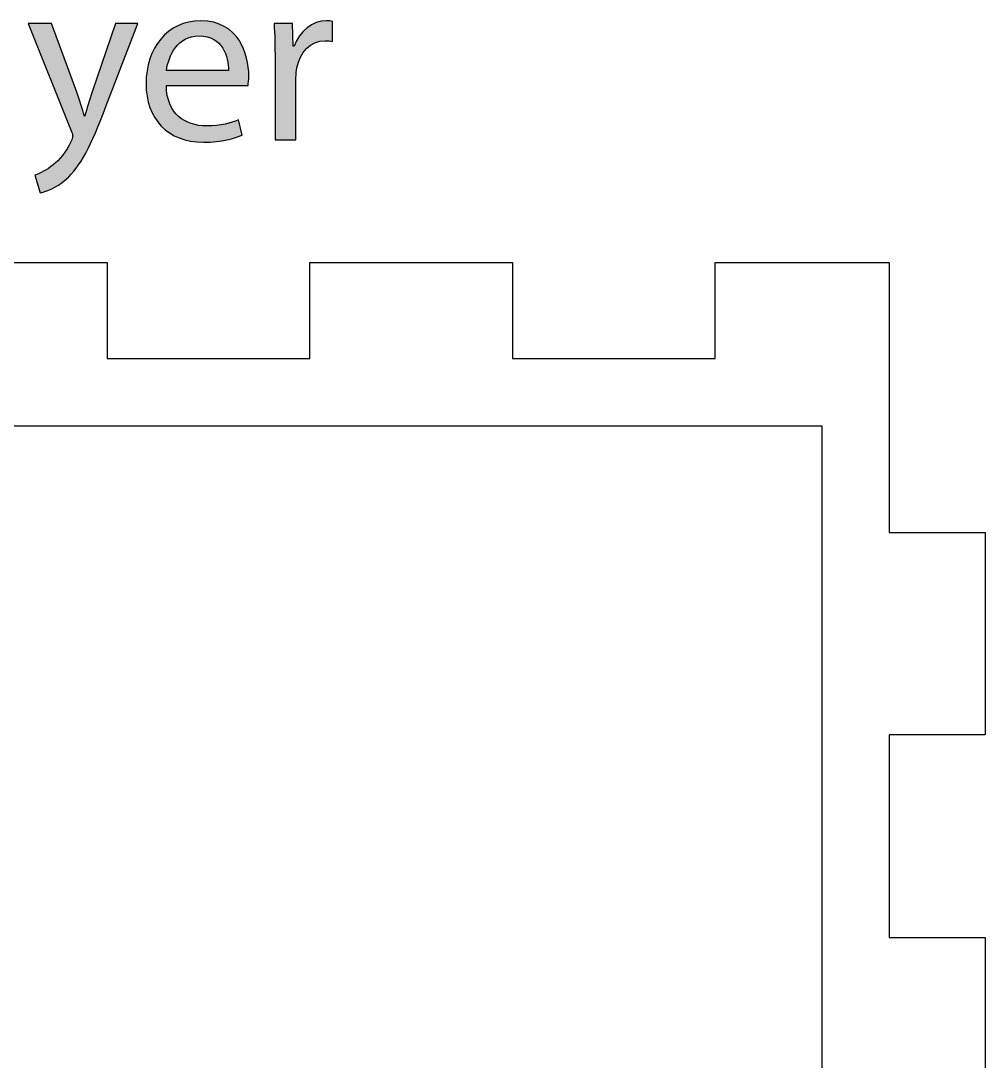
# Model space of a CAD drawing. Extents: x 28 to 546, y -814 to -28.
# Drawn here: x 194.8 to 295.3, y -697.9 to -589.5 of the extents above; entities that cross this region are included whole.
import ezdxf

# ---------------------------------------------------------------- set-up
doc = ezdxf.new("R2010")
doc.units = 0
doc.layers.add('LAYER_1', color=7, linetype='CONTINUOUS')

# ---------------------------------------------------------------- blocks, each defined once
blk = doc.blocks.new('*U51')
at = {"layer": 'LAYER_1', "color": 250, "extrusion": (0, 0, -1)}
for points in [[(-196.28, -591.42), (-195.6, -589.73), (-196.28, -589.73)], [(-196.83, -592.79), (-196.28, -589.73), (-196.83, -589.73)], [(-197.2, -593.73), (-196.83, -589.73), (-197.2, -589.73)], [(-197.33, -594.05), (-197.2, -589.73), (-197.33, -589.73)], [(-197.98, -595.67), (-197.33, -589.73), (-197.98, -589.73)], [(-198.01, -595.73), (-197.98, -589.73), (-198.01, -589.73)], [(-198.21, -596.23), (-198.01, -589.73), (-198.21, -590.28)], [(-198.68, -597.4), (-198.21, -590.28), (-198.68, -591.55)], [(-204.67, -595.82), (-204.67, -589.73), (-207, -589.73)], [(-198.73, -597.54), (-198.68, -591.55), (-198.73, -591.7)], [(-199.17, -598.63), (-198.73, -591.7), (-199.17, -592.88)], [(-199.53, -599.53), (-199.17, -592.88), (-199.53, -593.86)], [(-203.69, -598.38), (-203.69, -592.62), (-204.67, -595.82)], [(-199.64, -599.81), (-199.53, -593.86), (-199.64, -594.15)], [(-200.06, -600.84), (-199.64, -594.15), (-200.06, -595.28)], [(-200.08, -600.89), (-200.06, -595.28), (-200.08, -595.33)], [(-200.08, -600.91), (-200.08, -595.33), (-200.08, -595.34)], [(-200.23, -601.48), (-200.08, -595.34), (-200.23, -595.75)], [(-200.23, -605.25), (-200.23, -595.75), (-200.6, -604.81)], [(-200.6, -604.81), (-200.23, -595.75), (-200.6, -596.72)], [(-202.59, -601.13), (-202.59, -595.89), (-203.69, -598.38)], [(-200.6, -604.81), (-200.6, -596.72), (-200.66, -604.71)], [(-200.66, -604.71), (-200.6, -596.72), (-200.66, -596.9)], [(-200.66, -604.71), (-200.66, -596.9), (-201.44, -603.48)], [(-201.44, -603.48), (-200.66, -596.9), (-201.44, -599.38)], [(-202.26, -601.81), (-202.26, -596.85), (-202.59, -601.13)], [(-201.44, -603.48), (-201.44, -599.38), (-201.49, -603.4)], [(-201.49, -603.4), (-201.44, -599.38), (-201.49, -599.38)], [(-201.49, -603.4), (-201.49, -599.38), (-201.58, -603.24)], [(-201.58, -603.24), (-201.58, -599.06), (-202.26, -601.81)], [(-200.06, -605.45), (-200.06, -602.01), (-200.08, -605.44)], [(-200.08, -605.43), (-200.08, -601.93), (-200.23, -605.25)], [(-200.08, -605.44), (-200.08, -601.95), (-200.08, -605.43)], [(-199.17, -606.24), (-199.17, -603.48), (-199.53, -605.97)], [(-199.53, -605.97), (-199.53, -602.96), (-199.64, -605.86)], [(-199.64, -605.86), (-199.64, -602.8), (-200.06, -605.45)], [(-197.98, -607), (-197.98, -604.61), (-198.01, -606.99)], [(-198.01, -606.99), (-198.01, -604.6), (-198.21, -606.87)], [(-198.21, -606.87), (-198.21, -604.46), (-198.68, -606.61)], [(-198.68, -606.61), (-198.68, -604.04), (-198.73, -606.58)], [(-198.73, -606.58), (-198.73, -603.97), (-199.17, -606.24)], [(-196.83, -607.39), (-196.83, -605.3), (-197.2, -607.29)], [(-197.2, -607.29), (-197.2, -605.14), (-197.33, -607.26)], [(-197.33, -607.26), (-197.33, -605.06), (-197.98, -607)]]:
    blk.add_solid(points, dxfattribs=at)
at = {"layer": 'LAYER_1', "color": 250}
for points in [[(196.28, -591.42), (196.28, -589.73), (196.83, -592.79)], [(196.83, -592.79), (196.83, -589.73), (197.2, -593.73)], [(197.2, -593.73), (197.2, -589.73), (197.33, -594.05)], [(197.33, -594.05), (197.33, -589.73), (197.98, -595.67)], [(197.98, -595.67), (197.98, -589.73), (198.01, -595.73)], [(198.01, -595.73), (198.01, -589.73), (198.21, -596.23)], [(198.21, -596.23), (198.21, -590.28), (198.68, -597.4)], [(204.67, -595.82), (203.69, -592.62), (204.67, -589.73)], [(198.68, -597.4), (198.68, -591.55), (198.73, -597.54)], [(198.73, -597.54), (198.73, -591.7), (199.17, -598.63)], [(199.17, -598.63), (199.17, -592.88), (199.53, -599.53)], [(203.69, -598.38), (202.59, -595.89), (203.69, -592.62)], [(199.53, -599.53), (199.53, -593.86), (199.64, -599.81)], [(199.64, -599.81), (199.64, -594.15), (200.06, -600.84)], [(200.06, -600.84), (200.06, -595.28), (200.08, -600.89)], [(200.08, -600.89), (200.08, -595.33), (200.08, -600.91)], [(200.08, -600.91), (200.08, -595.34), (200.23, -601.48)], [(202.59, -601.13), (202.26, -596.85), (202.59, -595.89)], [(202.26, -601.81), (201.58, -599.06), (202.26, -596.85)], [(201.58, -603.24), (201.49, -599.38), (201.58, -599.06)], [(200.23, -605.25), (200.08, -601.93), (200.23, -601.48)], [(200.06, -605.45), (199.64, -602.8), (200.06, -602.01)], [(200.08, -605.44), (200.06, -602.01), (200.08, -601.95)], [(200.08, -605.43), (200.08, -601.95), (200.08, -601.93)], [(199.17, -606.24), (198.73, -603.97), (199.17, -603.48)], [(199.53, -605.97), (199.17, -603.48), (199.53, -602.96)], [(199.64, -605.86), (199.53, -602.96), (199.64, -602.8)], [(197.98, -607), (197.33, -605.06), (197.98, -604.61)], [(198.01, -606.99), (197.98, -604.61), (198.01, -604.6)], [(198.21, -606.87), (198.01, -604.6), (198.21, -604.46)], [(198.68, -606.61), (198.21, -604.46), (198.68, -604.04)], [(198.73, -606.58), (198.68, -604.04), (198.73, -603.97)], [(196.83, -607.39), (196.28, -605.54), (196.83, -605.3)], [(197.2, -607.29), (196.83, -605.3), (197.2, -605.14)], [(197.33, -607.26), (197.2, -605.14), (197.33, -605.06)]]:
    blk.add_solid(points, dxfattribs=at)
blk = doc.blocks.new('*U52')
at = {"layer": 'LAYER_1', "color": 250}
for points in [[(211.86, -591.43), (211.72, -589.75), (211.86, -589.71)], [(211.9, -591.41), (211.86, -589.71), (211.9, -589.7)], [(211.94, -591.38), (211.9, -589.7), (211.94, -589.69)], [(212.26, -591.24), (211.94, -589.69), (212.26, -589.6)], [(212.3, -591.22), (212.26, -589.6), (212.3, -589.59)], [(212.51, -591.16), (212.3, -589.59), (212.51, -589.56)], [(212.56, -591.14), (212.51, -589.56), (212.56, -589.55)], [(212.61, -591.13), (212.56, -589.55), (212.61, -589.54)], [(212.91, -591.07), (212.61, -589.54), (212.91, -589.49)], [(212.98, -591.06), (212.91, -589.49), (212.98, -589.49)], [(213.15, -591.05), (212.98, -589.49), (213.15, -589.48)], [(213.33, -591.04), (213.15, -589.48), (213.33, -589.47)], [(213.38, -591.04), (213.33, -589.47), (213.38, -589.47)], [(213.56, -591.05), (213.38, -589.47), (213.56, -589.46)], [(213.38, -591.04), (213.38, -589.47), (213.56, -591.05)], [(213.56, -591.05), (213.56, -589.46), (213.83, -591.06)], [(213.83, -591.06), (213.83, -589.47), (213.84, -591.06)], [(213.84, -591.06), (213.84, -589.47), (214.14, -591.12)], [(214.14, -591.12), (214.14, -589.49), (214.23, -591.13)], [(214.23, -591.13), (214.23, -589.5), (214.27, -591.15)], [(214.27, -591.15), (214.27, -589.5), (214.59, -591.25)], [(214.59, -591.25), (214.59, -589.56), (214.91, -591.4)], [(214.91, -591.4), (214.91, -589.61), (214.91, -591.4)], [(214.91, -591.4), (214.91, -589.61), (215.17, -591.57)], [(215.17, -591.57), (215.17, -589.69), (215.2, -591.59)], [(215.2, -591.59), (215.2, -589.7), (215.21, -591.6)], [(215.21, -591.6), (215.21, -589.71), (215.45, -591.8)], [(209.98, -600.89), (209.86, -590.87), (209.98, -590.76)], [(210, -596.2), (209.98, -590.76), (210, -590.74)], [(210.08, -594.18), (210, -590.74), (210.08, -590.68)], [(210.11, -594.03), (210.08, -590.68), (210.11, -590.65)], [(210.21, -593.69), (210.11, -590.65), (210.21, -590.56)], [(210.29, -593.41), (210.21, -590.56), (210.29, -590.51)], [(210.31, -593.38), (210.29, -590.51), (210.31, -590.49)], [(210.34, -593.31), (210.31, -590.49), (210.34, -590.47)], [(210.56, -592.81), (210.34, -590.47), (210.56, -590.32)], [(210.68, -592.62), (210.56, -590.32), (210.68, -590.24)], [(210.73, -592.53), (210.68, -590.24), (210.73, -590.21)], [(210.8, -592.43), (210.73, -590.21), (210.8, -590.17)], [(210.73, -592.52), (210.73, -590.21), (210.73, -590.21)], [(210.92, -592.26), (210.8, -590.17), (210.92, -590.11)], [(211.14, -592), (210.92, -590.11), (211.14, -589.99)], [(211.18, -591.96), (211.14, -589.99), (211.18, -589.97)], [(211.25, -591.9), (211.18, -589.97), (211.25, -589.94)], [(211.33, -591.82), (211.25, -589.94), (211.33, -589.91)], [(211.38, -591.77), (211.33, -589.91), (211.38, -589.89)], [(211.65, -591.56), (211.38, -589.89), (211.65, -589.78)], [(211.72, -591.51), (211.65, -589.78), (211.72, -589.75)], [(215.45, -591.8), (215.45, -589.78), (215.49, -591.85)], [(215.49, -591.85), (215.49, -589.8), (215.67, -592.04)], [(215.67, -592.04), (215.67, -589.88), (215.85, -592.3)], [(215.85, -592.3), (215.85, -589.96), (216.01, -592.58)], [(216.01, -592.58), (216.01, -590.04), (216.01, -592.59)], [(216.01, -592.59), (216.01, -590.04), (216.1, -592.77)], [(216.1, -592.77), (216.1, -590.09), (216.14, -592.87)], [(216.14, -592.87), (216.14, -590.12), (216.28, -593.34)], [(216.28, -593.34), (216.28, -590.21), (216.32, -593.47)], [(216.32, -593.47), (216.32, -590.24), (216.42, -594.06)], [(216.42, -594.06), (216.42, -590.3), (216.44, -594.62)], [(209.05, -599.93), (208.78, -592.26), (209.05, -591.82)], [(209.09, -600), (209.05, -591.82), (209.09, -591.76)], [(209.05, -599.93), (209.05, -591.82), (209.09, -600)], [(209.39, -600.35), (209.09, -591.76), (209.39, -591.36)], [(209.09, -600), (209.09, -591.76), (209.39, -600.35)], [(209.46, -600.42), (209.39, -591.36), (209.46, -591.29)], [(209.39, -600.35), (209.39, -591.36), (209.46, -600.42)], [(209.78, -600.73), (209.46, -591.29), (209.78, -590.94)], [(209.46, -600.42), (209.46, -591.29), (209.78, -600.73)], [(209.86, -600.8), (209.78, -590.94), (209.86, -590.87)], [(209.78, -600.73), (209.78, -590.94), (209.86, -600.8)], [(209.86, -600.8), (209.86, -590.87), (209.98, -600.89)], [(208.48, -598.98), (208.28, -593.39), (208.48, -592.86)], [(208.5, -599.03), (208.48, -592.86), (208.5, -592.81)], [(208.48, -598.98), (208.48, -592.86), (208.5, -599.03)], [(208.74, -599.47), (208.5, -592.81), (208.74, -592.32)], [(208.5, -599.03), (208.5, -592.81), (208.74, -599.47)], [(208.78, -599.54), (208.74, -592.32), (208.78, -592.26)], [(208.74, -599.47), (208.74, -592.32), (208.78, -599.54)], [(208.78, -599.54), (208.78, -592.26), (209.05, -599.93)], [(208.1, -597.88), (207.98, -594.65), (208.1, -594.04)], [(208.27, -598.45), (208.1, -594.01), (208.27, -593.43)], [(208.1, -597.92), (208.1, -594.04), (208.1, -594.01)], [(208.1, -597.92), (208.1, -594.01), (208.27, -598.45)], [(208.1, -597.88), (208.1, -594.04), (208.1, -597.92)], [(208.28, -598.49), (208.27, -593.43), (208.28, -593.39)], [(208.27, -598.45), (208.27, -593.43), (208.28, -598.49)], [(208.28, -598.49), (208.28, -593.39), (208.48, -598.98)], [(207.97, -597.28), (207.9, -595.31), (207.97, -594.67)], [(207.98, -597.31), (207.97, -594.67), (207.98, -594.65)], [(207.97, -597.28), (207.97, -594.67), (207.98, -597.31)], [(207.98, -597.31), (207.98, -594.65), (208.1, -597.88)], [(207.9, -596.64), (207.87, -596), (207.9, -595.32)], [(207.9, -596.67), (207.9, -595.32), (207.9, -595.31)], [(207.9, -596.67), (207.9, -595.31), (207.97, -597.28)], [(207.9, -596.64), (207.9, -595.32), (207.9, -596.67)], [(209.98, -600.89), (209.98, -596.2), (210, -600.91)], [(210, -600.91), (210, -596.45), (210.08, -600.97)], [(210.08, -600.97), (210.08, -597.23), (210.11, -600.99)], [(210.11, -600.99), (210.11, -597.32), (210.21, -601.06)], [(210.21, -601.06), (210.21, -597.67), (210.29, -601.13)], [(210.29, -601.13), (210.29, -597.95), (210.31, -601.14)], [(210.31, -601.14), (210.31, -598.01), (210.34, -601.16)], [(210.34, -601.16), (210.34, -598.11), (210.56, -601.29)], [(210.56, -601.29), (210.56, -598.52), (210.68, -601.35)], [(210.68, -601.35), (210.68, -598.73), (210.73, -601.39)], [(210.73, -601.39), (210.73, -598.83), (210.73, -601.39)], [(210.73, -601.39), (210.73, -598.84), (210.8, -601.43)], [(210.8, -601.43), (210.8, -598.91), (210.92, -601.48)], [(210.92, -601.48), (210.92, -599.05), (211.14, -601.58)], [(211.14, -601.58), (211.14, -599.3), (211.18, -601.6)], [(211.18, -601.6), (211.18, -599.34), (211.25, -601.63)], [(211.25, -601.63), (211.25, -599.42), (211.33, -601.67)], [(211.33, -601.67), (211.33, -599.48), (211.38, -601.68)], [(211.38, -601.68), (211.38, -599.51), (211.65, -601.77)], [(211.65, -601.77), (211.65, -599.7), (211.72, -601.8)], [(211.72, -601.8), (211.72, -599.76), (211.86, -601.85)], [(211.86, -601.85), (211.86, -599.86), (211.9, -601.86)], [(211.9, -601.86), (211.9, -599.87), (211.94, -601.87)], [(211.94, -601.87), (211.94, -599.89), (212.26, -601.94)], [(212.26, -601.94), (212.26, -600.03), (212.3, -601.95)], [(212.3, -601.95), (212.3, -600.05), (212.51, -602)], [(212.51, -602), (212.51, -600.14), (212.56, -602)], [(212.56, -602), (212.56, -600.17), (212.61, -602.01)], [(212.61, -602.01), (212.61, -600.18), (212.91, -602.05)], [(212.91, -602.05), (212.91, -600.25), (212.98, -602.06)], [(212.98, -602.06), (212.98, -600.27), (213.15, -602.08)], [(213.15, -602.08), (213.15, -600.31), (213.33, -602.09)], [(213.33, -602.09), (213.33, -600.35), (213.38, -602.09)], [(213.38, -602.09), (213.38, -600.35), (213.56, -602.1)], [(213.56, -602.1), (213.56, -600.36), (213.83, -602.11)], [(213.83, -602.11), (213.83, -600.38), (213.84, -602.11)], [(214.23, -602.09), (214.14, -600.41), (214.23, -600.4)], [(214.27, -602.09), (214.23, -600.4), (214.27, -600.4)], [(214.59, -602.07), (214.27, -600.4), (214.59, -600.38)], [(214.91, -602.05), (214.59, -600.38), (214.91, -600.37)], [(215.17, -602.04), (214.91, -600.37), (215.17, -600.36)], [(214.91, -602.05), (214.91, -600.37), (214.91, -600.37)], [(215.2, -602.04), (215.17, -600.36), (215.2, -600.36)], [(215.21, -602.03), (215.2, -600.36), (215.21, -600.36)], [(215.45, -602), (215.21, -600.36), (215.45, -600.32)], [(215.49, -601.99), (215.45, -600.32), (215.49, -600.31)], [(215.67, -601.96), (215.49, -600.31), (215.67, -600.29)], [(215.85, -601.93), (215.67, -600.29), (215.85, -600.26)], [(216.01, -601.91), (215.85, -600.26), (216.01, -600.24)], [(216.1, -601.89), (216.01, -600.24), (216.1, -600.22)], [(216.01, -601.91), (216.01, -600.24), (216.01, -600.24)], [(216.14, -601.89), (216.1, -600.22), (216.14, -600.21)], [(216.28, -601.86), (216.14, -600.21), (216.28, -600.17)], [(216.32, -601.85), (216.28, -600.17), (216.32, -600.16)], [(216.42, -601.83), (216.32, -600.16), (216.42, -600.14)], [(216.44, -601.82), (216.42, -600.14), (216.44, -600.13)], [(216.48, -601.81), (216.44, -600.13), (216.48, -600.12)], [(216.84, -601.71), (216.48, -600.12), (216.84, -600.02)], [(216.88, -601.7), (216.84, -600.02), (216.88, -600.01)], [(217.18, -601.62), (216.88, -600.01), (217.18, -599.9)], [(217.24, -601.6), (217.18, -599.9), (217.24, -599.87)], [(217.49, -601.5), (217.24, -599.87), (217.49, -599.78)]]:
    blk.add_solid(points, dxfattribs=at)
at = {"layer": 'LAYER_1', "color": 250, "extrusion": (0, 0, -1)}
for points in [[(-211.86, -591.43), (-211.86, -589.71), (-211.9, -591.41)], [(-211.9, -591.41), (-211.9, -589.7), (-211.94, -591.38)], [(-211.94, -591.38), (-211.94, -589.69), (-212.26, -591.24)], [(-212.26, -591.24), (-212.26, -589.6), (-212.3, -591.22)], [(-212.3, -591.22), (-212.3, -589.59), (-212.51, -591.16)], [(-212.51, -591.16), (-212.51, -589.56), (-212.56, -591.14)], [(-212.56, -591.14), (-212.56, -589.55), (-212.61, -591.13)], [(-212.61, -591.13), (-212.61, -589.54), (-212.91, -591.07)], [(-212.91, -591.07), (-212.91, -589.49), (-212.98, -591.06)], [(-212.98, -591.06), (-212.98, -589.49), (-213.15, -591.05)], [(-213.15, -591.05), (-213.15, -589.48), (-213.33, -591.04)], [(-213.33, -591.04), (-213.33, -589.47), (-213.38, -591.04)], [(-213.83, -591.06), (-213.56, -589.46), (-213.83, -589.47)], [(-213.84, -591.06), (-213.83, -589.47), (-213.84, -589.47)], [(-214.14, -591.12), (-213.84, -589.47), (-214.14, -589.49)], [(-214.23, -591.13), (-214.14, -589.49), (-214.23, -589.5)], [(-214.27, -591.15), (-214.23, -589.5), (-214.27, -589.5)], [(-214.59, -591.25), (-214.27, -589.5), (-214.59, -589.56)], [(-214.91, -591.4), (-214.59, -589.56), (-214.91, -589.61)], [(-214.91, -591.4), (-214.91, -589.61), (-214.91, -589.61)], [(-215.17, -591.57), (-214.91, -589.61), (-215.17, -589.69)], [(-215.2, -591.59), (-215.17, -589.69), (-215.2, -589.7)], [(-215.21, -591.6), (-215.2, -589.7), (-215.21, -589.71)], [(-215.45, -591.8), (-215.21, -589.71), (-215.45, -589.78)], [(-209.98, -596.2), (-209.98, -590.76), (-210, -596.2)], [(-210, -594.62), (-210, -590.74), (-210.08, -594.18)], [(-210.08, -594.18), (-210.08, -590.68), (-210.11, -594.03)], [(-210.11, -594.03), (-210.11, -590.65), (-210.21, -593.69)], [(-210.21, -593.69), (-210.21, -590.56), (-210.29, -593.41)], [(-210.29, -593.41), (-210.29, -590.51), (-210.31, -593.38)], [(-210.31, -593.38), (-210.31, -590.49), (-210.34, -593.31)], [(-210.34, -593.31), (-210.34, -590.47), (-210.56, -592.81)], [(-210.56, -592.81), (-210.56, -590.32), (-210.68, -592.62)], [(-210.68, -592.62), (-210.68, -590.24), (-210.73, -592.53)], [(-210.73, -592.53), (-210.73, -590.21), (-210.73, -592.52)], [(-210.73, -592.52), (-210.73, -590.21), (-210.8, -592.43)], [(-210.8, -592.43), (-210.8, -590.17), (-210.92, -592.26)], [(-210.92, -592.26), (-210.92, -590.11), (-211.14, -592)], [(-211.14, -592), (-211.14, -589.99), (-211.18, -591.96)], [(-211.18, -591.96), (-211.18, -589.97), (-211.25, -591.9)], [(-211.25, -591.9), (-211.25, -589.94), (-211.33, -591.82)], [(-211.33, -591.82), (-211.33, -589.91), (-211.38, -591.77)], [(-211.38, -591.77), (-211.38, -589.89), (-211.65, -591.56)], [(-211.65, -591.56), (-211.65, -589.78), (-211.72, -591.51)], [(-211.72, -591.51), (-211.72, -589.75), (-211.86, -591.43)], [(-215.49, -591.85), (-215.45, -589.78), (-215.49, -589.8)], [(-215.67, -592.04), (-215.49, -589.8), (-215.67, -589.88)], [(-215.85, -592.3), (-215.67, -589.88), (-215.85, -589.96)], [(-216.01, -592.58), (-215.85, -589.96), (-216.01, -590.04)], [(-216.01, -592.59), (-216.01, -590.04), (-216.01, -590.04)], [(-216.1, -592.77), (-216.01, -590.04), (-216.1, -590.09)], [(-216.14, -592.87), (-216.1, -590.09), (-216.14, -590.12)], [(-216.28, -593.34), (-216.14, -590.12), (-216.28, -590.21)], [(-216.32, -593.47), (-216.28, -590.21), (-216.32, -590.24)], [(-216.42, -594.06), (-216.32, -590.24), (-216.42, -590.3)], [(-216.44, -594.62), (-216.42, -590.3), (-216.44, -590.31)], [(-216.44, -596.2), (-216.44, -590.31), (-216.48, -596.2)], [(-216.48, -596.2), (-216.44, -590.31), (-216.48, -590.33)], [(-216.48, -596.2), (-216.48, -590.33), (-216.84, -596.2)], [(-216.84, -596.2), (-216.48, -590.33), (-216.84, -590.64)], [(-216.84, -596.2), (-216.84, -590.64), (-216.88, -596.2)], [(-216.88, -596.2), (-216.84, -590.64), (-216.88, -590.68)], [(-216.88, -596.2), (-216.88, -590.68), (-217.18, -596.2)], [(-217.18, -596.2), (-216.88, -590.68), (-217.18, -591)], [(-217.18, -596.2), (-217.18, -591), (-217.24, -596.2)], [(-217.24, -596.2), (-217.18, -591), (-217.24, -591.06)], [(-217.24, -596.2), (-217.24, -591.06), (-217.49, -596.2)], [(-217.49, -596.2), (-217.24, -591.06), (-217.49, -591.4)], [(-217.49, -596.2), (-217.49, -591.4), (-217.55, -596.2)], [(-217.55, -596.2), (-217.49, -591.4), (-217.55, -591.48)], [(-217.55, -596.2), (-217.55, -591.48), (-217.87, -596.2)], [(-217.87, -596.2), (-217.55, -591.48), (-217.87, -592.08)], [(-217.87, -596.2), (-217.87, -592.08), (-218.03, -596.2)], [(-218.03, -596.2), (-217.87, -592.08), (-218.03, -592.38)], [(-218.03, -596.2), (-218.03, -592.38), (-218.34, -596.2)], [(-218.34, -596.2), (-218.03, -592.38), (-218.34, -593.34)], [(-218.34, -596.2), (-218.34, -593.34), (-218.49, -596.2)], [(-218.49, -596.2), (-218.34, -593.34), (-218.49, -594.16)], [(-210, -596.2), (-210, -594.62), (-210.08, -596.2)], [(-210.08, -596.2), (-210, -594.62), (-210.08, -594.62)], [(-210.08, -596.2), (-210.08, -594.62), (-210.11, -596.2)], [(-210.11, -596.2), (-210.08, -594.62), (-210.11, -594.62)], [(-210.11, -596.2), (-210.11, -594.62), (-210.21, -596.2)], [(-210.21, -596.2), (-210.11, -594.62), (-210.21, -594.62)], [(-210.21, -596.2), (-210.21, -594.62), (-210.29, -596.2)], [(-210.29, -596.2), (-210.21, -594.62), (-210.29, -594.62)], [(-210.29, -596.2), (-210.29, -594.62), (-210.31, -596.2)], [(-210.31, -596.2), (-210.29, -594.62), (-210.31, -594.62)], [(-210.31, -596.2), (-210.31, -594.62), (-210.34, -596.2)], [(-210.34, -596.2), (-210.31, -594.62), (-210.34, -594.62)], [(-210.34, -596.2), (-210.34, -594.62), (-210.56, -596.2)], [(-210.56, -596.2), (-210.34, -594.62), (-210.56, -594.62)], [(-210.56, -596.2), (-210.56, -594.62), (-210.68, -596.2)], [(-210.68, -596.2), (-210.56, -594.62), (-210.68, -594.62)], [(-210.68, -596.2), (-210.68, -594.62), (-210.73, -596.2)], [(-210.73, -596.2), (-210.68, -594.62), (-210.73, -594.62)], [(-210.73, -596.2), (-210.73, -594.62), (-210.73, -596.2)], [(-210.73, -596.2), (-210.73, -594.62), (-210.73, -594.62)], [(-210.73, -596.2), (-210.73, -594.62), (-210.8, -596.2)], [(-210.8, -596.2), (-210.73, -594.62), (-210.8, -594.62)], [(-210.8, -596.2), (-210.8, -594.62), (-210.92, -596.2)], [(-210.92, -596.2), (-210.8, -594.62), (-210.92, -594.62)], [(-210.92, -596.2), (-210.92, -594.62), (-211.14, -596.2)], [(-211.14, -596.2), (-210.92, -594.62), (-211.14, -594.62)], [(-211.14, -596.2), (-211.14, -594.62), (-211.18, -596.2)], [(-211.18, -596.2), (-211.14, -594.62), (-211.18, -594.62)], [(-211.18, -596.2), (-211.18, -594.62), (-211.25, -596.2)], [(-211.25, -596.2), (-211.18, -594.62), (-211.25, -594.62)], [(-211.25, -596.2), (-211.25, -594.62), (-211.33, -596.2)], [(-211.33, -596.2), (-211.25, -594.62), (-211.33, -594.62)], [(-211.33, -596.2), (-211.33, -594.62), (-211.38, -596.2)], [(-211.38, -596.2), (-211.33, -594.62), (-211.38, -594.62)], [(-211.38, -596.2), (-211.38, -594.62), (-211.65, -596.2)], [(-211.65, -596.2), (-211.38, -594.62), (-211.65, -594.62)], [(-211.65, -596.2), (-211.65, -594.62), (-211.72, -596.2)], [(-211.72, -596.2), (-211.65, -594.62), (-211.72, -594.62)], [(-211.72, -596.2), (-211.72, -594.62), (-211.86, -596.2)], [(-211.86, -596.2), (-211.72, -594.62), (-211.86, -594.62)], [(-211.86, -596.2), (-211.86, -594.62), (-211.9, -596.2)], [(-211.9, -596.2), (-211.86, -594.62), (-211.9, -594.62)], [(-211.9, -596.2), (-211.9, -594.62), (-211.94, -596.2)], [(-211.94, -596.2), (-211.9, -594.62), (-211.94, -594.62)], [(-211.94, -596.2), (-211.94, -594.62), (-212.26, -596.2)], [(-212.26, -596.2), (-211.94, -594.62), (-212.26, -594.62)], [(-212.26, -596.2), (-212.26, -594.62), (-212.3, -596.2)], [(-212.3, -596.2), (-212.26, -594.62), (-212.3, -594.62)], [(-212.3, -596.2), (-212.3, -594.62), (-212.51, -596.2)], [(-212.51, -596.2), (-212.3, -594.62), (-212.51, -594.62)], [(-212.51, -596.2), (-212.51, -594.62), (-212.56, -596.2)], [(-212.56, -596.2), (-212.51, -594.62), (-212.56, -594.62)], [(-212.56, -596.2), (-212.56, -594.62), (-212.61, -596.2)], [(-212.61, -596.2), (-212.56, -594.62), (-212.61, -594.62)], [(-212.61, -596.2), (-212.61, -594.62), (-212.91, -596.2)], [(-212.91, -596.2), (-212.61, -594.62), (-212.91, -594.62)], [(-212.91, -596.2), (-212.91, -594.62), (-212.98, -596.2)], [(-212.98, -596.2), (-212.91, -594.62), (-212.98, -594.62)], [(-212.98, -596.2), (-212.98, -594.62), (-213.15, -596.2)], [(-213.15, -596.2), (-212.98, -594.62), (-213.15, -594.62)], [(-213.15, -596.2), (-213.15, -594.62), (-213.33, -596.2)], [(-213.33, -596.2), (-213.15, -594.62), (-213.33, -594.62)], [(-213.33, -596.2), (-213.33, -594.62), (-213.38, -596.2)], [(-213.38, -596.2), (-213.33, -594.62), (-213.38, -594.62)], [(-213.38, -596.2), (-213.38, -594.62), (-213.56, -596.2)], [(-213.56, -596.2), (-213.38, -594.62), (-213.56, -594.62)], [(-213.56, -596.2), (-213.56, -594.62), (-213.83, -596.2)], [(-213.83, -596.2), (-213.56, -594.62), (-213.83, -594.62)], [(-213.83, -596.2), (-213.83, -594.62), (-213.84, -596.2)], [(-213.84, -596.2), (-213.83, -594.62), (-213.84, -594.62)], [(-213.84, -596.2), (-213.84, -594.62), (-214.14, -596.2)], [(-214.14, -596.2), (-213.84, -594.62), (-214.14, -594.62)], [(-214.14, -596.2), (-214.14, -594.62), (-214.23, -596.2)], [(-214.23, -596.2), (-214.14, -594.62), (-214.23, -594.62)], [(-214.23, -596.2), (-214.23, -594.62), (-214.27, -596.2)], [(-214.27, -596.2), (-214.23, -594.62), (-214.27, -594.62)], [(-214.27, -596.2), (-214.27, -594.62), (-214.59, -596.2)], [(-214.59, -596.2), (-214.27, -594.62), (-214.59, -594.62)], [(-214.59, -596.2), (-214.59, -594.62), (-214.91, -596.2)], [(-214.91, -596.2), (-214.59, -594.62), (-214.91, -594.62)], [(-214.91, -596.2), (-214.91, -594.62), (-214.91, -596.2)], [(-214.91, -596.2), (-214.91, -594.62), (-214.91, -594.62)], [(-214.91, -596.2), (-214.91, -594.62), (-215.17, -596.2)], [(-215.17, -596.2), (-214.91, -594.62), (-215.17, -594.62)], [(-215.17, -596.2), (-215.17, -594.62), (-215.2, -596.2)], [(-215.2, -596.2), (-215.17, -594.62), (-215.2, -594.62)], [(-215.2, -596.2), (-215.2, -594.62), (-215.21, -596.2)], [(-215.21, -596.2), (-215.2, -594.62), (-215.21, -594.62)], [(-215.21, -596.2), (-215.21, -594.62), (-215.45, -596.2)], [(-215.45, -596.2), (-215.21, -594.62), (-215.45, -594.62)], [(-215.45, -596.2), (-215.45, -594.62), (-215.49, -596.2)], [(-215.49, -596.2), (-215.45, -594.62), (-215.49, -594.62)], [(-215.49, -596.2), (-215.49, -594.62), (-215.67, -596.2)], [(-215.67, -596.2), (-215.49, -594.62), (-215.67, -594.62)], [(-215.67, -596.2), (-215.67, -594.62), (-215.85, -596.2)], [(-215.85, -596.2), (-215.67, -594.62), (-215.85, -594.62)], [(-215.85, -596.2), (-215.85, -594.62), (-216.01, -596.2)], [(-216.01, -596.2), (-215.85, -594.62), (-216.01, -594.62)], [(-216.01, -596.2), (-216.01, -594.62), (-216.01, -596.2)], [(-216.01, -596.2), (-216.01, -594.62), (-216.01, -594.62)], [(-216.01, -596.2), (-216.01, -594.62), (-216.1, -596.2)], [(-216.1, -596.2), (-216.01, -594.62), (-216.1, -594.62)], [(-216.1, -596.2), (-216.1, -594.62), (-216.14, -596.2)], [(-216.14, -596.2), (-216.1, -594.62), (-216.14, -594.62)], [(-216.14, -596.2), (-216.14, -594.62), (-216.28, -596.2)], [(-216.28, -596.2), (-216.14, -594.62), (-216.28, -594.62)], [(-216.28, -596.2), (-216.28, -594.62), (-216.32, -596.2)], [(-216.32, -596.2), (-216.28, -594.62), (-216.32, -594.62)], [(-216.32, -596.2), (-216.32, -594.62), (-216.42, -596.2)], [(-216.42, -596.2), (-216.32, -594.62), (-216.42, -594.62)], [(-216.42, -596.2), (-216.42, -594.62), (-216.44, -596.2)], [(-216.44, -596.2), (-216.42, -594.62), (-216.44, -594.62)], [(-218.49, -596.2), (-218.49, -594.16), (-218.52, -595.89)], [(-218.52, -595.89), (-218.49, -594.16), (-218.52, -594.28)], [(-218.52, -595.89), (-218.52, -594.28), (-218.57, -595.17)], [(-210, -600.91), (-209.98, -596.2), (-210, -596.45)], [(-210.08, -600.97), (-210, -596.45), (-210.08, -597.23)], [(-210.11, -600.99), (-210.08, -597.23), (-210.11, -597.32)], [(-210.21, -601.06), (-210.11, -597.32), (-210.21, -597.67)], [(-210.29, -601.13), (-210.21, -597.67), (-210.29, -597.95)], [(-210.31, -601.14), (-210.29, -597.95), (-210.31, -598.01)], [(-210.34, -601.16), (-210.31, -598.01), (-210.34, -598.11)], [(-210.56, -601.29), (-210.34, -598.11), (-210.56, -598.52)], [(-210.68, -601.35), (-210.56, -598.52), (-210.68, -598.73)], [(-210.73, -601.39), (-210.68, -598.73), (-210.73, -598.83)], [(-210.73, -601.39), (-210.73, -598.83), (-210.73, -598.84)], [(-210.8, -601.43), (-210.73, -598.84), (-210.8, -598.91)], [(-210.92, -601.48), (-210.8, -598.91), (-210.92, -599.05)], [(-211.14, -601.58), (-210.92, -599.05), (-211.14, -599.3)], [(-211.18, -601.6), (-211.14, -599.3), (-211.18, -599.34)], [(-211.25, -601.63), (-211.18, -599.34), (-211.25, -599.42)], [(-211.33, -601.67), (-211.25, -599.42), (-211.33, -599.48)], [(-211.38, -601.68), (-211.33, -599.48), (-211.38, -599.51)], [(-211.65, -601.77), (-211.38, -599.51), (-211.65, -599.7)], [(-211.72, -601.8), (-211.65, -599.7), (-211.72, -599.76)], [(-211.86, -601.85), (-211.72, -599.76), (-211.86, -599.86)], [(-211.9, -601.86), (-211.86, -599.86), (-211.9, -599.87)], [(-211.94, -601.87), (-211.9, -599.87), (-211.94, -599.89)], [(-212.26, -601.94), (-211.94, -599.89), (-212.26, -600.03)], [(-212.3, -601.95), (-212.26, -600.03), (-212.3, -600.05)], [(-212.51, -602), (-212.3, -600.05), (-212.51, -600.14)], [(-212.56, -602), (-212.51, -600.14), (-212.56, -600.17)], [(-212.61, -602.01), (-212.56, -600.17), (-212.61, -600.18)], [(-212.91, -602.05), (-212.61, -600.18), (-212.91, -600.25)], [(-212.98, -602.06), (-212.91, -600.25), (-212.98, -600.27)], [(-213.15, -602.08), (-212.98, -600.27), (-213.15, -600.31)], [(-213.33, -602.09), (-213.15, -600.31), (-213.33, -600.35)], [(-213.38, -602.09), (-213.33, -600.35), (-213.38, -600.35)], [(-213.56, -602.1), (-213.38, -600.35), (-213.56, -600.36)], [(-213.83, -602.11), (-213.56, -600.36), (-213.83, -600.38)], [(-213.84, -602.11), (-213.83, -600.38), (-213.84, -600.38)], [(-213.84, -602.11), (-213.84, -600.38), (-214.14, -602.09)], [(-214.14, -602.09), (-213.84, -600.38), (-214.14, -600.41)], [(-214.14, -602.09), (-214.14, -600.41), (-214.23, -602.09)], [(-214.23, -602.09), (-214.23, -600.4), (-214.27, -602.09)], [(-214.27, -602.09), (-214.27, -600.4), (-214.59, -602.07)], [(-214.59, -602.07), (-214.59, -600.38), (-214.91, -602.05)], [(-214.91, -602.05), (-214.91, -600.37), (-214.91, -602.05)], [(-214.91, -602.05), (-214.91, -600.37), (-215.17, -602.04)], [(-215.17, -602.04), (-215.17, -600.36), (-215.2, -602.04)], [(-215.2, -602.04), (-215.2, -600.36), (-215.21, -602.03)], [(-215.21, -602.03), (-215.21, -600.36), (-215.45, -602)], [(-215.45, -602), (-215.45, -600.32), (-215.49, -601.99)], [(-215.49, -601.99), (-215.49, -600.31), (-215.67, -601.96)], [(-215.67, -601.96), (-215.67, -600.29), (-215.85, -601.93)], [(-215.85, -601.93), (-215.85, -600.26), (-216.01, -601.91)], [(-216.01, -601.91), (-216.01, -600.24), (-216.01, -601.91)], [(-216.01, -601.91), (-216.01, -600.24), (-216.1, -601.89)], [(-216.1, -601.89), (-216.1, -600.22), (-216.14, -601.89)], [(-216.14, -601.89), (-216.14, -600.21), (-216.28, -601.86)], [(-216.28, -601.86), (-216.28, -600.17), (-216.32, -601.85)], [(-216.32, -601.85), (-216.32, -600.16), (-216.42, -601.83)], [(-216.42, -601.83), (-216.42, -600.14), (-216.44, -601.82)], [(-216.44, -601.82), (-216.44, -600.13), (-216.48, -601.81)], [(-216.48, -601.81), (-216.48, -600.12), (-216.84, -601.71)], [(-216.84, -601.71), (-216.84, -600.02), (-216.88, -601.7)], [(-216.88, -601.7), (-216.88, -600.01), (-217.18, -601.62)], [(-217.18, -601.62), (-217.18, -599.9), (-217.24, -601.6)], [(-217.24, -601.6), (-217.24, -599.87), (-217.49, -601.5)], [(-217.49, -601.5), (-217.49, -599.78), (-217.55, -601.48)], [(-217.55, -601.48), (-217.49, -599.78), (-217.55, -600.02)], [(-217.55, -601.48), (-217.55, -600.02), (-217.87, -601.36)]]:
    blk.add_solid(points, dxfattribs=at)
blk = doc.blocks.new('*U53')
at = {"layer": 'LAYER_1', "color": 250}
for points in [[(225.46, -591.75), (225.09, -589.87), (225.46, -589.7)], [(225.59, -591.71), (225.46, -589.7), (225.59, -589.65)], [(225.97, -591.59), (225.59, -589.65), (225.97, -589.54)], [(226.11, -591.58), (225.97, -589.54), (226.11, -589.51)], [(226.53, -591.54), (226.11, -589.51), (226.53, -589.47)], [(226.66, -591.55), (226.53, -589.47), (226.66, -589.46)], [(226.53, -591.54), (226.53, -589.47), (226.66, -591.55)], [(226.66, -591.55), (226.66, -589.46), (227.29, -591.61)], [(221.28, -591.51), (221.28, -589.73), (221.3, -593.52)], [(224.22, -592.78), (223.95, -590.89), (224.22, -590.56)], [(224.24, -592.75), (224.22, -590.56), (224.24, -590.54)], [(224.59, -592.33), (224.24, -590.54), (224.59, -590.22)], [(224.63, -592.3), (224.59, -590.22), (224.63, -590.18)], [(225, -592), (224.63, -590.18), (225, -589.94)], [(225.09, -591.95), (225, -589.94), (225.09, -589.87)], [(223.48, -601.86), (223.3, -592.11), (223.48, -591.69)], [(223.54, -594.71), (223.48, -591.69), (223.54, -591.53)], [(223.58, -594.37), (223.54, -591.53), (223.58, -591.48)], [(223.73, -593.77), (223.58, -591.48), (223.73, -591.22)], [(223.85, -593.47), (223.73, -591.22), (223.85, -591.01)], [(223.95, -593.23), (223.85, -591.01), (223.95, -590.89)]]:
    blk.add_solid(points, dxfattribs=at)
at = {"layer": 'LAYER_1', "color": 250, "extrusion": (0, 0, -1)}
for points in [[(-225.46, -591.75), (-225.46, -589.7), (-225.59, -591.71)], [(-225.59, -591.71), (-225.59, -589.65), (-225.97, -591.59)], [(-225.97, -591.59), (-225.97, -589.54), (-226.11, -591.58)], [(-226.11, -591.58), (-226.11, -589.51), (-226.53, -591.54)], [(-227.29, -591.61), (-226.66, -589.46), (-227.29, -589.53)], [(-221.28, -591.51), (-221.2, -589.73), (-221.28, -589.73)], [(-221.3, -593.52), (-221.28, -589.73), (-221.3, -589.73)], [(-221.3, -601.86), (-221.3, -589.73), (-223.13, -601.86)], [(-223.13, -601.86), (-221.3, -589.73), (-223.13, -589.73)], [(-223.13, -601.86), (-223.13, -589.73), (-223.2, -601.86)], [(-223.2, -601.86), (-223.13, -589.73), (-223.2, -592.11)], [(-224.22, -592.78), (-224.22, -590.56), (-224.24, -592.75)], [(-224.24, -592.75), (-224.24, -590.54), (-224.59, -592.33)], [(-224.59, -592.33), (-224.59, -590.22), (-224.63, -592.3)], [(-224.63, -592.3), (-224.63, -590.18), (-225, -592)], [(-225, -592), (-225, -589.94), (-225.09, -591.95)], [(-225.09, -591.95), (-225.09, -589.87), (-225.46, -591.75)], [(-223.48, -595.4), (-223.48, -591.69), (-223.54, -594.71)], [(-223.54, -594.71), (-223.54, -591.53), (-223.58, -594.37)], [(-223.58, -594.37), (-223.58, -591.48), (-223.73, -593.77)], [(-223.73, -593.77), (-223.73, -591.22), (-223.85, -593.47)], [(-223.85, -593.47), (-223.85, -591.01), (-223.95, -593.23)], [(-223.95, -593.23), (-223.95, -590.89), (-224.22, -592.78)], [(-223.2, -601.86), (-223.2, -592.11), (-223.3, -601.86)], [(-223.3, -601.86), (-223.2, -592.11), (-223.3, -592.11)], [(-223.3, -601.86), (-223.3, -592.11), (-223.48, -601.86)]]:
    blk.add_solid(points, dxfattribs=at)
blk = doc.blocks.new('BLOCK_5')
at = {"layer": 'LAYER_1'}
for points, knots in [([(209.98, -596.2), (210.03, -599.18), (211.93, -600.41), (214.14, -600.41), (215.71, -600.41), (216.67, -600.13), (217.49, -599.78), (217.49, -599.78), (217.87, -601.36), (217.87, -601.36), (217.09, -601.71), (215.76, -602.11), (213.84, -602.11), (210.1, -602.11), (207.87, -599.65), (207.87, -596), (207.87, -592.34), (210.03, -589.46), (213.56, -589.46), (217.52, -589.46), (218.57, -592.94), (218.57, -595.17), (218.57, -595.62), (218.52, -595.97), (218.49, -596.2), (218.49, -596.2), (209.98, -596.2), (209.98, -596.2)], [0, 0, 0, 0, 1, 1, 1, 2, 2, 2, 3, 3, 3, 4, 4, 4, 5, 5, 5, 6, 6, 6, 7, 7, 7, 8, 8, 8, 9, 9, 9, 9]), ([(221.3, -593.52), (221.3, -592.09), (221.27, -590.86), (221.2, -589.73), (221.2, -589.73), (223.13, -589.73), (223.13, -589.73), (223.13, -589.73), (223.2, -592.11), (223.2, -592.11), (223.2, -592.11), (223.3, -592.11), (223.3, -592.11), (223.85, -590.49), (225.18, -589.46), (226.66, -589.46), (226.91, -589.46), (227.09, -589.48), (227.29, -589.53), (227.29, -589.53), (227.29, -591.61), (227.29, -591.61), (227.06, -591.56), (226.83, -591.54), (226.53, -591.54), (224.98, -591.54), (223.88, -592.72), (223.58, -594.37), (223.53, -594.67), (223.48, -595.02), (223.48, -595.4), (223.48, -595.4), (223.48, -601.86), (223.48, -601.86), (223.48, -601.86), (221.3, -601.86), (221.3, -601.86), (221.3, -601.86), (221.3, -593.52), (221.3, -593.52)], [0, 0, 0, 0, 1, 1, 1, 2, 2, 2, 3, 3, 3, 4, 4, 4, 5, 5, 5, 6, 6, 6, 7, 7, 7, 8, 8, 8, 9, 9, 9, 10, 10, 10, 11, 11, 11, 12, 12, 12, 13, 13, 13, 13]), ([(198.01, -589.73), (198.01, -589.73), (200.66, -596.9), (200.66, -596.9), (200.94, -597.7), (201.24, -598.65), (201.44, -599.38), (201.44, -599.38), (201.49, -599.38), (201.49, -599.38), (201.71, -598.65), (201.96, -597.72), (202.26, -596.85), (202.26, -596.85), (204.67, -589.73), (204.67, -589.73), (204.67, -589.73), (207, -589.73), (207, -589.73), (207, -589.73), (203.69, -598.38), (203.69, -598.38), (202.11, -602.53), (201.04, -604.66), (199.53, -605.97), (198.46, -606.92), (197.38, -607.29), (196.83, -607.39), (196.83, -607.39), (196.28, -605.54), (196.28, -605.54), (196.83, -605.36), (197.55, -605.01), (198.21, -604.46), (198.81, -603.99), (199.56, -603.13), (200.06, -602.01), (200.16, -601.78), (200.23, -601.61), (200.23, -601.48), (200.23, -601.36), (200.18, -601.18), (200.08, -600.91), (200.08, -600.91), (195.6, -589.73), (195.6, -589.73), (195.6, -589.73), (198.01, -589.73), (198.01, -589.73)], [0, 0, 0, 0, 1, 1, 1, 2, 2, 2, 3, 3, 3, 4, 4, 4, 5, 5, 5, 6, 6, 6, 7, 7, 7, 8, 8, 8, 9, 9, 9, 10, 10, 10, 11, 11, 11, 12, 12, 12, 13, 13, 13, 14, 14, 14, 15, 15, 15, 16, 16, 16, 16]), ([(216.44, -594.62), (216.47, -593.22), (215.86, -591.04), (213.38, -591.04), (211.16, -591.04), (210.18, -593.09), (210, -594.62), (210, -594.62), (216.44, -594.62), (216.44, -594.62)], [0, 0, 0, 0, 1, 1, 1, 2, 2, 2, 3, 3, 3, 3])]:
    blk.add_open_spline(points, degree=3, knots=knots, dxfattribs=at)
at = {"layer": 'LAYER_1', "color": 250}
for name in ['*U52', '*U53', '*U51']:
    blk.add_blockref(name, (0, 0), dxfattribs=at)

msp = doc.modelspace()

# ---------------------------------------------------------------- linework, layer by layer
at = {"layer": 'LAYER_1'}
for points in [[(182.69, -614.65), (203.81, -614.65), (203.81, -624.65), (224.93, -624.65), (224.93, -614.65), (246.04, -614.65), (246.04, -624.65), (267.15, -624.65), (267.15, -614.65), (285.25, -614.65), (285.25, -642.76), (295.26, -642.76), (295.26, -663.87), (285.25, -663.87)], [(278.25, -794.65), (108.25, -794.65), (108.25, -631.65), (278.25, -631.65), (278.25, -794.65)], [(285.25, -663.87), (285.25, -684.98), (295.26, -684.98), (295.26, -706.09)]]:
    msp.add_lwpolyline(points, dxfattribs=at)

# ---------------------------------------------------------------- block references
msp.add_blockref('BLOCK_5', (0, 0), dxfattribs=at)

doc.saveas('drawing.dxf')
